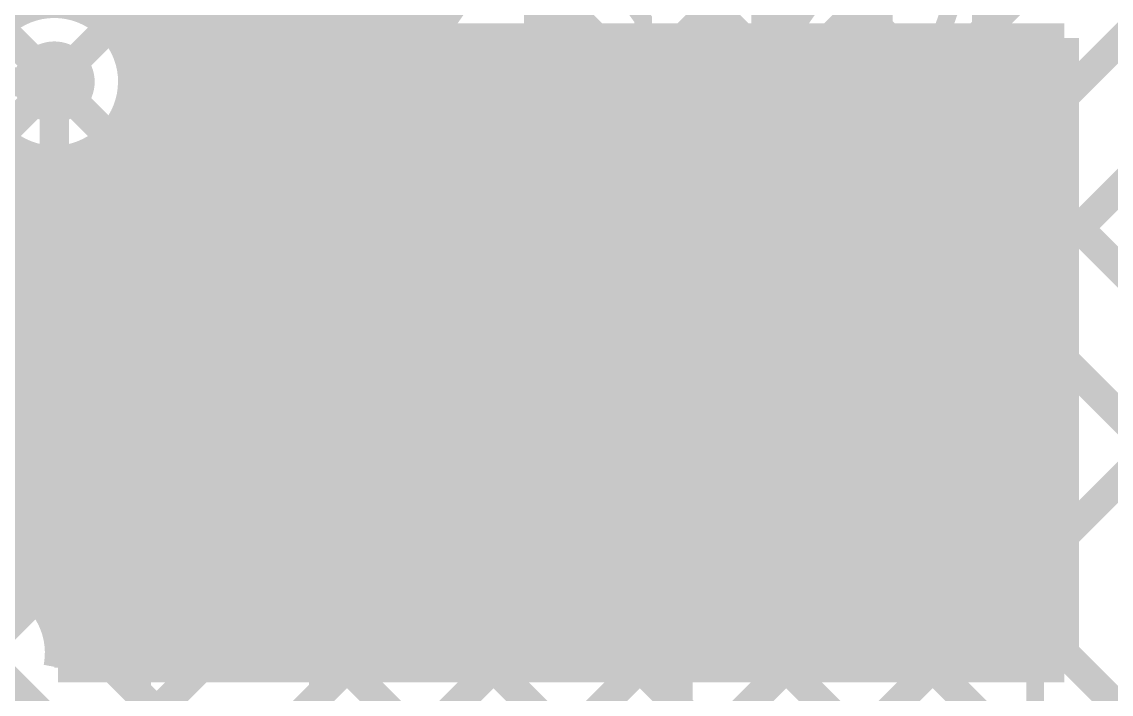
# Model space of a CAD drawing. Extents: x -5 to 112, y -62 to 71.
# Drawn here: x 7.97 to 17.42, y 29.61 to 35.45 of the extents above; entities that cross this region are included whole.
import ezdxf

# ---------------------------------------------------------------- set-up
doc = ezdxf.new("R2010")
doc.units = 0
doc.header["$MEASUREMENT"] = 0
doc.layers.get('0').update_dxf_attribs({"linetype": 'CONTINUOUS'})
for name, color, linetype in [('25-336-0_BOT', 7, 'CONTINUOUS'), ('25-336-0_DRD', 7, 'CONTINUOUS'), ('25-336-0_DRL', 2, 'CONTINUOUS'), ('25-336-0_IN1', 4, 'CONTINUOUS'), ('25-336-0_IN2', 3, 'CONTINUOUS'), ('25-336-0_SMB', 5, 'CONTINUOUS'), ('25-336-0_SMT', 10, 'CONTINUOUS'), ('25-336-0_SPT', 14, 'CONTINUOUS'), ('25-336-0_SST', 9, 'CONTINUOUS'), ('25-336-0_TOP', 12, 'CONTINUOUS'), ('THRUHOLE_TAP', 8, 'CONTINUOUS')]:
    doc.layers.add(name, color=color, linetype=linetype)

# ---------------------------------------------------------------- blocks, each defined once
blk = doc.blocks.new('ROUND_58')
at = {"const_width": 0.35052}
blk.add_lwpolyline([(-0.17526, 0, 1), (0.17526, 0, 1)], format="xyb", close=True, dxfattribs=at)
blk = doc.blocks.new('ROUND_11')
at = {"const_width": 0.35052}
blk.add_lwpolyline([(-0.17526, 0, 1), (0.17526, 0, 1)], format="xyb", close=True, dxfattribs=at)
blk = doc.blocks.new('ROUND_79')
at = {"const_width": 0.10033}
blk.add_lwpolyline([(-0.050164, 0, 1), (0.050164, 0, 1)], format="xyb", close=True, dxfattribs=at)
blk = doc.blocks.new('ROUND_81')
at = {"const_width": 0.10033}
blk.add_lwpolyline([(-0.050164, 0, 1), (0.050164, 0, 1)], format="xyb", close=True, dxfattribs=at)
blk = doc.blocks.new('ROUND_68')
at = {"const_width": 0.35052}
blk.add_lwpolyline([(-0.17526, 0, 1), (0.17526, 0, 1)], format="xyb", close=True, dxfattribs=at)
blk = doc.blocks.new('RECTANGLE_7')
blk.add_solid([(0.6477, 1.30048), (0.6477, -1.30048), (-0.6477, 1.30048), (-0.6477, -1.30048)])
blk = doc.blocks.new('RECTANGLE_13')
blk.add_solid([(0.9017, 0.508), (0.9017, -0.508), (-0.9017, 0.508), (-0.9017, -0.508)])
blk = doc.blocks.new('RECTANGLE_42')
blk.add_solid([(1.30048, 0.6477), (1.30048, -0.6477), (-1.30048, 0.6477), (-1.30048, -0.6477)])
blk = doc.blocks.new('ROUND_73')
at = {"const_width": 0.10033}
blk.add_lwpolyline([(-0.050164, 0, 1), (0.050164, 0, 1)], format="xyb", close=True, dxfattribs=at)

msp = doc.modelspace()

# ---------------------------------------------------------------- linework, layer by layer
at = {"layer": '25-336-0_BOT', "const_width": 0.254}
for points in [[(9.9822, 61.89726), (9.9822, 29.845)], [(9.7536, 61.66866), (9.7536, 29.845)], [(7.9248, 59.83986), (7.9248, 35.51936)], [(10.2108, 57.43702), (10.2108, 29.845)], [(10.4394, 57.20588), (10.4394, 29.845)], [(11.1252, 57.19064), (11.1252, 29.845)], [(10.668, 57.11698), (10.668, 29.845)], [(10.8966, 57.1119), (10.8966, 29.845)], [(9.525, 53.73116), (9.525, 29.845)], [(9.2964, 53.4289), (9.2964, 29.845)], [(8.6106, 53.35524), (8.6106, 35.50412)], [(8.8392, 53.29682), (8.8392, 35.27298)], [(9.0678, 53.31714), (9.0678, 29.845)], [(28.702, 38.1), (11.176, 38.1), (11.176, 35.306)], [(11.176, 35.433), (8.70712, 35.433)], [(17.018, 35.306), (11.176, 35.306)], [(11.3538, 35.306), (11.3538, 29.845)], [(11.5824, 35.306), (11.5824, 29.845)], [(11.811, 35.306), (11.811, 29.845)], [(12.0396, 35.306), (12.0396, 29.845)], [(12.2682, 35.306), (12.2682, 29.845)], [(12.4968, 35.306), (12.4968, 29.845)], [(12.7254, 35.306), (12.7254, 29.845)], [(12.954, 35.306), (12.954, 29.845)], [(13.1826, 35.306), (13.1826, 29.845)], [(13.4112, 35.306), (13.4112, 29.845)], [(13.6398, 35.306), (13.6398, 29.845)], [(13.8684, 35.306), (13.8684, 29.845)], [(14.097, 35.306), (14.097, 29.845)], [(14.3256, 35.306), (14.3256, 29.845)], [(14.5542, 35.306), (14.5542, 29.845)], [(14.7828, 35.306), (14.7828, 29.845)], [(15.0114, 35.306), (15.0114, 29.845)], [(15.24, 35.306), (15.24, 29.845)], [(15.4686, 35.306), (15.4686, 29.845)], [(15.6972, 35.306), (15.6972, 29.845)], [(15.9258, 35.306), (15.9258, 29.845)], [(16.1544, 35.306), (16.1544, 29.845)], [(16.383, 35.306), (16.383, 29.845)], [(16.6116, 35.306), (16.6116, 29.845)], [(16.8402, 35.306), (16.8402, 29.845)], [(17.018, 35.306), (17.018, 29.845)], [(17.018, 35.2044), (8.87476, 35.2044)], [(17.018, 34.9758), (8.93318, 34.9758)], [(7.62, 29.972), (8.255, 30.607), (8.255, 34.925)], [(17.018, 34.7472), (8.91032, 34.7472)], [(8.8392, 34.57702), (8.8392, 29.845)], [(17.018, 34.5186), (8.79856, 34.5186)], [(8.7122, 34.42208), (8.7122, 30.607)], [(17.018, 34.29), (8.7122, 34.29)], [(17.018, 34.0614), (8.7122, 34.0614)], [(17.018, 33.8328), (8.7122, 33.8328)], [(17.018, 33.6042), (8.7122, 33.6042)], [(17.018, 33.3756), (8.7122, 33.3756)], [(17.018, 33.147), (8.7122, 33.147)], [(17.018, 32.9184), (8.7122, 32.9184)], [(17.018, 32.6898), (8.7122, 32.6898)], [(17.018, 32.4612), (8.7122, 32.4612)], [(17.018, 32.2326), (8.7122, 32.2326)], [(17.018, 32.004), (8.7122, 32.004)], [(17.018, 31.7754), (8.7122, 31.7754)], [(17.018, 31.5468), (8.7122, 31.5468)], [(17.018, 31.3182), (8.7122, 31.3182)], [(17.018, 31.0896), (8.7122, 31.0896)], [(17.018, 30.861), (8.7122, 30.861)], [(17.018, 30.6324), (8.7122, 30.6324)], [(17.018, 30.4038), (8.66394, 30.4038)], [(8.6106, 30.31998), (8.6106, 29.845)], [(8.57758, 30.28442), (8.29818, 30.00502)], [(17.018, 30.1752), (8.46836, 30.1752)], [(8.382, 30.0863), (8.382, 29.845)], [(17.018, 29.9466), (8.29818, 29.9466)], [(8.30072, 29.972), (8.29991, 30.0051)], [(17.018, 29.845), (8.28802, 29.845)]]:
    msp.add_lwpolyline(points, dxfattribs=at)
for points in [[(8.255, 35.60572, 0.4142136), (7.57428, 34.925)], [(8.93572, 34.925, 0.4142136), (8.255, 35.60572)], [(8.7122, 34.42208, 0.2113087), (8.93468, 34.925)], [(8.57758, 30.28442, 0.1989124), (8.7112, 30.607)], [(8.57758, 30.28442, 0.1989124), (8.7112, 30.607)], [(8.28802, 29.845, 0.0470026), (8.29998, 29.972)]]:
    msp.add_lwpolyline(points, format="xyb", dxfattribs=at)
at = {"layer": '25-336-0_DRD', "const_width": 0.254}
for points in [[(11.43, 38.1), (8.89, 35.56)], [(11.43, 35.56), (8.89, 38.1)], [(13.97, 38.1), (11.43, 35.56)], [(13.97, 35.56), (11.43, 38.1)], [(15.24, 38.1), (12.7, 35.56)], [(15.24, 35.56), (12.7, 38.1)], [(16.51, 38.1), (13.97, 35.56)], [(16.51, 35.56), (13.97, 38.1)], [(17.78, 38.1), (15.24, 35.56)], [(19.05, 38.1), (16.51, 35.56)], [(9.525, 36.195), (6.985, 33.655)], [(9.525, 33.655), (6.985, 36.195)], [(12.7, 35.56), (10.16, 33.02)], [(12.7, 33.02), (10.16, 35.56)], [(13.97, 35.56), (11.43, 33.02)], [(13.97, 33.02), (11.43, 35.56)], [(15.24, 35.56), (12.7, 33.02)], [(15.24, 33.02), (12.7, 35.56)], [(16.51, 35.56), (13.97, 33.02)], [(16.51, 33.02), (13.97, 35.56)], [(17.78, 35.56), (15.24, 33.02)], [(17.78, 33.02), (15.24, 35.56)], [(11.43, 34.29), (8.89, 31.75)], [(11.43, 31.75), (8.89, 34.29)], [(12.7, 34.29), (10.16, 31.75)], [(12.7, 31.75), (10.16, 34.29)], [(13.97, 34.29), (11.43, 31.75)], [(13.97, 31.75), (11.43, 34.29)], [(15.24, 34.29), (12.7, 31.75)], [(15.24, 31.75), (12.7, 34.29)], [(16.51, 34.29), (13.97, 31.75)], [(16.51, 31.75), (13.97, 34.29)], [(17.78, 34.29), (15.24, 31.75)], [(17.78, 31.75), (15.24, 34.29)], [(11.43, 33.02), (8.89, 30.48)], [(11.43, 30.48), (8.89, 33.02)], [(11.43, 31.75), (8.89, 29.21)], [(11.43, 29.21), (8.89, 31.75)], [(12.7, 31.75), (10.16, 29.21)], [(12.7, 29.21), (10.16, 31.75)], [(13.97, 31.75), (11.43, 29.21)], [(13.97, 29.21), (11.43, 31.75)], [(15.24, 31.75), (12.7, 29.21)], [(15.24, 29.21), (12.7, 31.75)], [(16.51, 31.75), (13.97, 29.21)], [(16.51, 29.21), (13.97, 31.75)], [(17.78, 31.75), (15.24, 29.21)], [(17.78, 29.21), (15.24, 31.75)], [(8.89, 31.242), (6.35, 28.702)], [(8.89, 28.702), (6.35, 31.242)]]:
    msp.add_lwpolyline(points, dxfattribs=at)
at = {"layer": '25-336-0_IN1', "const_width": 0.254}
for points in [[(7.9502, 40.87114), (7.9502, 35.53206)], [(8.636, 40.5638), (8.636, 35.48888)], [(8.8646, 40.5638), (8.8646, 35.22472)], [(9.0932, 40.5638), (9.0932, 29.845)], [(9.3218, 40.5638), (9.3218, 29.845)], [(9.5504, 40.5638), (9.5504, 29.845)], [(9.779, 40.5638), (9.779, 29.845)], [(10.0076, 40.5638), (10.0076, 29.845)], [(10.2362, 40.5638), (10.2362, 29.845)], [(10.4648, 40.5638), (10.4648, 29.845)], [(10.6934, 40.5638), (10.6934, 29.845)], [(10.922, 40.5638), (10.922, 29.845)], [(11.1506, 40.5638), (11.1506, 29.845)], [(11.303, 38.227), (11.303, 35.306)], [(11.303, 35.433), (8.70712, 35.433)], [(17.018, 35.306), (11.303, 35.306)], [(11.3792, 35.306), (11.3792, 29.845)], [(11.6078, 35.306), (11.6078, 29.845)], [(11.8364, 35.306), (11.8364, 29.845)], [(12.065, 35.306), (12.065, 29.845)], [(12.2936, 35.306), (12.2936, 29.845)], [(12.5222, 35.306), (12.5222, 29.845)], [(12.7508, 35.306), (12.7508, 29.845)], [(12.9794, 35.306), (12.9794, 29.845)], [(13.208, 35.306), (13.208, 29.845)], [(13.4366, 35.306), (13.4366, 29.845)], [(13.6652, 35.306), (13.6652, 29.845)], [(13.8938, 35.306), (13.8938, 29.845)], [(14.1224, 35.306), (14.1224, 29.845)], [(14.351, 35.306), (14.351, 29.845)], [(14.5796, 35.306), (14.5796, 29.845)], [(14.8082, 35.306), (14.8082, 29.845)], [(15.0368, 35.306), (15.0368, 29.845)], [(15.2654, 35.306), (15.2654, 29.845)], [(15.494, 35.306), (15.494, 29.845)], [(15.7226, 35.306), (15.7226, 29.845)], [(15.9512, 35.306), (15.9512, 29.845)], [(16.1798, 35.306), (16.1798, 29.845)], [(16.4084, 35.306), (16.4084, 29.845)], [(16.637, 35.306), (16.637, 29.845)], [(16.8656, 35.306), (16.8656, 29.845)], [(17.018, 35.306), (17.018, 29.845)], [(17.018, 35.2044), (8.87476, 35.2044)], [(17.018, 34.9758), (8.93318, 34.9758)], [(17.018, 34.7472), (8.91032, 34.7472)], [(8.8646, 34.62274), (8.8646, 29.845)], [(17.018, 34.5186), (8.79856, 34.5186)], [(8.01116, 34.29), (-3.937, 34.29)], [(7.9502, 34.31794), (7.9502, 30.56636)], [(17.018, 34.29), (8.4963, 34.29)], [(8.636, 34.36112), (8.636, 29.845)], [(8.1788, 34.24936), (8.1788, 30.35808)], [(8.4074, 34.26206), (8.4074, 29.845)], [(17.018, 34.0614), (-3.937, 34.0614)], [(17.018, 33.8328), (-3.937, 33.8328)], [(17.018, 33.6042), (-3.937, 33.6042)], [(17.018, 33.3756), (-3.937, 33.3756)], [(17.018, 33.147), (-3.937, 33.147)], [(17.018, 32.9184), (-3.937, 32.9184)], [(17.018, 32.6898), (-3.937, 32.6898)], [(17.018, 32.4612), (-3.937, 32.4612)], [(17.018, 32.2326), (-3.937, 32.2326)], [(17.018, 32.004), (-3.937, 32.004)], [(17.018, 31.7754), (-3.937, 31.7754)], [(17.018, 31.5468), (-3.937, 31.5468)], [(17.018, 31.3182), (-3.937, 31.3182)], [(17.018, 31.0896), (-3.937, 31.0896)], [(17.018, 30.861), (-3.937, 30.861)], [(17.018, 30.6324), (7.78002, 30.6324)], [(17.018, 30.4038), (8.14578, 30.4038)], [(17.018, 30.1752), (8.2677, 30.1752)], [(17.018, 29.9466), (8.29818, 29.9466)], [(17.018, 29.845), (8.28802, 29.845)]]:
    msp.add_lwpolyline(points, dxfattribs=at)
for points in [[(8.255, 35.60572, 0.4142136), (7.57428, 34.925)], [(8.93572, 34.925, 0.4142136), (8.255, 35.60572)], [(7.57428, 34.925, 0.4142136), (8.255, 34.24428)], [(8.255, 34.24428, 0.4142136), (8.93572, 34.925)], [(8.30072, 29.972, 0.4142136), (7.62, 30.65272)], [(8.28802, 29.845, 0.0470026), (8.29998, 29.972)]]:
    msp.add_lwpolyline(points, format="xyb", dxfattribs=at)
at = {"layer": '25-336-0_IN2', "const_width": 0.254}
for points in [[(7.9502, 69.85), (7.9502, 35.53206)], [(9.779, 63.91148), (9.779, 29.845)], [(10.0076, 63.69812), (10.0076, 29.845)], [(10.2362, 57.39638), (10.2362, 29.845)], [(10.4648, 57.19064), (10.4648, 29.845)], [(11.1506, 57.20588), (11.1506, 29.845)], [(10.6934, 57.1119), (10.6934, 29.845)], [(10.922, 57.11698), (10.922, 29.845)], [(9.5504, 53.81244), (9.5504, 29.845)], [(9.3218, 53.44922), (9.3218, 29.845)], [(8.636, 53.34508), (8.636, 35.48888)], [(8.8646, 53.29428), (8.8646, 35.22472)], [(9.0932, 53.32476), (9.0932, 29.845)], [(11.303, 38.227), (11.303, 35.306)], [(11.303, 35.433), (8.70712, 35.433)], [(17.018, 35.306), (11.303, 35.306)], [(11.3792, 35.306), (11.3792, 29.845)], [(11.6078, 35.306), (11.6078, 29.845)], [(11.8364, 35.306), (11.8364, 29.845)], [(12.065, 35.306), (12.065, 29.845)], [(12.2936, 35.306), (12.2936, 29.845)], [(12.5222, 35.306), (12.5222, 29.845)], [(12.7508, 35.306), (12.7508, 29.845)], [(12.9794, 35.306), (12.9794, 29.845)], [(13.208, 35.306), (13.208, 29.845)], [(13.4366, 35.306), (13.4366, 29.845)], [(13.6652, 35.306), (13.6652, 29.845)], [(13.8938, 35.306), (13.8938, 29.845)], [(14.1224, 35.306), (14.1224, 29.845)], [(14.351, 35.306), (14.351, 29.845)], [(14.5796, 35.306), (14.5796, 29.845)], [(14.8082, 35.306), (14.8082, 29.845)], [(15.0368, 35.306), (15.0368, 29.845)], [(15.2654, 35.306), (15.2654, 29.845)], [(15.494, 35.306), (15.494, 29.845)], [(15.7226, 35.306), (15.7226, 29.845)], [(15.9512, 35.306), (15.9512, 29.845)], [(16.1798, 35.306), (16.1798, 29.845)], [(16.4084, 35.306), (16.4084, 29.845)], [(16.637, 35.306), (16.637, 29.845)], [(16.8656, 35.306), (16.8656, 29.845)], [(17.018, 35.306), (17.018, 29.845)], [(17.018, 35.2044), (8.87476, 35.2044)], [(17.018, 34.9758), (8.93318, 34.9758)], [(17.018, 34.7472), (8.91032, 34.7472)], [(8.8646, 34.62274), (8.8646, 29.845)], [(17.018, 34.5186), (8.79856, 34.5186)], [(8.01116, 34.29), (-3.937, 34.29)], [(7.9502, 34.31794), (7.9502, 30.56636)], [(17.018, 34.29), (8.4963, 34.29)], [(8.636, 34.36112), (8.636, 29.845)], [(8.1788, 34.24936), (8.1788, 30.35808)], [(8.4074, 34.26206), (8.4074, 29.845)], [(17.018, 34.0614), (-3.937, 34.0614)], [(17.018, 33.8328), (-3.937, 33.8328)], [(17.018, 33.6042), (-3.937, 33.6042)], [(17.018, 33.3756), (-3.937, 33.3756)], [(17.018, 33.147), (-3.937, 33.147)], [(17.018, 32.9184), (-3.937, 32.9184)], [(17.018, 32.6898), (-3.937, 32.6898)], [(17.018, 32.4612), (-3.937, 32.4612)], [(17.018, 32.2326), (-3.937, 32.2326)], [(17.018, 32.004), (-3.937, 32.004)], [(17.018, 31.7754), (-3.937, 31.7754)], [(17.018, 31.5468), (-3.937, 31.5468)], [(17.018, 31.3182), (-3.937, 31.3182)], [(17.018, 31.0896), (-3.937, 31.0896)], [(17.018, 30.861), (-3.937, 30.861)], [(17.018, 30.6324), (7.78002, 30.6324)], [(17.018, 30.4038), (8.14578, 30.4038)], [(17.018, 30.1752), (8.2677, 30.1752)], [(17.018, 29.9466), (8.29818, 29.9466)], [(17.018, 29.845), (8.28802, 29.845)]]:
    msp.add_lwpolyline(points, dxfattribs=at)
for points in [[(8.255, 35.60572, 0.4142136), (7.57428, 34.925)], [(8.93572, 34.925, 0.4142136), (8.255, 35.60572)], [(7.57428, 34.925, 0.4142136), (8.255, 34.24428)], [(8.255, 34.24428, 0.4142136), (8.93572, 34.925)], [(8.30072, 29.972, 0.4142136), (7.62, 30.65272)], [(8.28802, 29.845, 0.0470026), (8.29998, 29.972)]]:
    msp.add_lwpolyline(points, format="xyb", dxfattribs=at)
at = {"layer": '25-336-0_SMB', "const_width": 0.254}
for points in [[(9.2456, 51.816), (9.2456, 30.353)], [(9.4742, 51.816), (9.4742, 30.353)], [(9.7028, 51.816), (9.7028, 30.353)], [(9.9314, 51.816), (9.9314, 30.353)], [(10.16, 51.816), (10.16, 30.353)], [(10.3886, 51.816), (10.3886, 30.353)], [(10.6172, 51.816), (10.6172, 30.353)], [(10.8458, 51.816), (10.8458, 30.353)], [(10.922, 51.816), (10.922, 34.798)], [(9.144, 35.941), (9.144, 30.353)], [(10.922, 35.4584), (9.144, 35.4584)], [(10.922, 35.2298), (9.144, 35.2298)], [(10.922, 35.0012), (9.144, 35.0012)], [(16.764, 34.798), (16.764, 30.353), (9.144, 30.353)], [(16.764, 34.7726), (9.144, 34.7726)], [(16.764, 34.798), (10.922, 34.798)], [(11.0744, 34.798), (11.0744, 30.353)], [(11.303, 34.798), (11.303, 30.353)], [(11.5316, 34.798), (11.5316, 30.353)], [(11.7602, 34.798), (11.7602, 30.353)], [(11.9888, 34.798), (11.9888, 30.353)], [(12.2174, 34.798), (12.2174, 30.353)], [(12.446, 34.798), (12.446, 30.353)], [(12.6746, 34.798), (12.6746, 30.353)], [(12.9032, 34.798), (12.9032, 30.353)], [(13.1318, 34.798), (13.1318, 30.353)], [(13.3604, 34.798), (13.3604, 30.353)], [(13.589, 34.798), (13.589, 30.353)], [(13.8176, 34.798), (13.8176, 30.353)], [(14.0462, 34.798), (14.0462, 30.353)], [(14.2748, 34.798), (14.2748, 30.353)], [(14.5034, 34.798), (14.5034, 30.353)], [(14.732, 34.798), (14.732, 30.353)], [(14.9606, 34.798), (14.9606, 30.353)], [(15.1892, 34.798), (15.1892, 30.353)], [(15.4178, 34.798), (15.4178, 30.353)], [(15.6464, 34.798), (15.6464, 30.353)], [(15.875, 34.798), (15.875, 30.353)], [(16.1036, 34.798), (16.1036, 30.353)], [(16.3322, 34.798), (16.3322, 30.353)], [(16.5608, 34.798), (16.5608, 30.353)], [(16.764, 34.544), (9.144, 34.544)], [(16.764, 34.3154), (9.144, 34.3154)], [(16.764, 34.0868), (9.144, 34.0868)], [(16.764, 33.8582), (9.144, 33.8582)], [(16.764, 33.6296), (9.144, 33.6296)], [(16.764, 33.401), (9.144, 33.401)], [(16.764, 33.1724), (9.144, 33.1724)], [(16.764, 32.9438), (9.144, 32.9438)], [(16.764, 32.7152), (9.144, 32.7152)], [(16.764, 32.4866), (9.144, 32.4866)], [(16.764, 32.258), (9.144, 32.258)], [(16.764, 32.0294), (9.144, 32.0294)], [(16.764, 31.8008), (9.144, 31.8008)], [(16.764, 31.5722), (9.144, 31.5722)], [(16.764, 31.3436), (9.144, 31.3436)], [(16.764, 31.115), (9.144, 31.115)], [(16.764, 30.8864), (9.144, 30.8864)], [(16.764, 30.6578), (9.144, 30.6578)], [(16.764, 30.4292), (9.144, 30.4292)]]:
    msp.add_lwpolyline(points, dxfattribs=at)
at = {"layer": '25-336-0_SMT', "const_width": 0.254}
for points in [[(9.525, 37.084), (9.525, 30.226)], [(9.6266, 37.084), (9.6266, 30.226)], [(9.8552, 37.084), (9.8552, 30.226)], [(10.0838, 37.084), (10.0838, 30.226)], [(10.3124, 37.084), (10.3124, 30.226)], [(10.541, 37.084), (10.541, 30.226)], [(10.7696, 37.084), (10.7696, 30.226)], [(10.9982, 37.084), (10.9982, 30.226)], [(11.049, 37.084), (11.049, 34.798)], [(11.049, 35.3568), (9.525, 35.3568)], [(11.049, 35.1282), (9.525, 35.1282)], [(11.049, 34.8996), (9.525, 34.8996)], [(16.764, 34.798), (16.764, 30.226), (9.525, 30.226)], [(16.764, 34.798), (11.049, 34.798)], [(11.2268, 34.798), (11.2268, 30.226)], [(11.4554, 34.798), (11.4554, 30.226)], [(11.684, 34.798), (11.684, 30.226)], [(11.9126, 34.798), (11.9126, 30.226)], [(12.1412, 34.798), (12.1412, 30.226)], [(12.3698, 34.798), (12.3698, 30.226)], [(12.5984, 34.798), (12.5984, 30.226)], [(12.827, 34.798), (12.827, 30.226)], [(13.0556, 34.798), (13.0556, 30.226)], [(13.2842, 34.798), (13.2842, 30.226)], [(13.5128, 34.798), (13.5128, 30.226)], [(13.7414, 34.798), (13.7414, 30.226)], [(13.97, 34.798), (13.97, 30.226)], [(14.1986, 34.798), (14.1986, 30.226)], [(14.4272, 34.798), (14.4272, 30.226)], [(14.6558, 34.798), (14.6558, 30.226)], [(14.8844, 34.798), (14.8844, 30.226)], [(15.113, 34.798), (15.113, 30.226)], [(15.3416, 34.798), (15.3416, 30.226)], [(15.5702, 34.798), (15.5702, 30.226)], [(15.7988, 34.798), (15.7988, 30.226)], [(16.0274, 34.798), (16.0274, 30.226)], [(16.256, 34.798), (16.256, 30.226)], [(16.4846, 34.798), (16.4846, 30.226)], [(16.7132, 34.798), (16.7132, 30.226)], [(16.764, 34.671), (9.525, 34.671)], [(16.764, 34.4424), (9.525, 34.4424)], [(16.764, 34.2138), (9.525, 34.2138)], [(16.764, 33.9852), (9.525, 33.9852)], [(16.764, 33.7566), (9.525, 33.7566)], [(16.764, 33.528), (9.525, 33.528)], [(16.764, 33.2994), (9.525, 33.2994)], [(16.764, 33.0708), (9.525, 33.0708)], [(16.764, 32.8422), (9.525, 32.8422)], [(16.764, 32.6136), (9.525, 32.6136)], [(16.764, 32.385), (9.525, 32.385)], [(16.764, 32.1564), (9.525, 32.1564)], [(16.764, 31.9278), (9.525, 31.9278)], [(16.764, 31.6992), (9.525, 31.6992)], [(16.764, 31.4706), (9.525, 31.4706)], [(16.764, 31.242), (9.525, 31.242)], [(16.764, 31.0134), (9.525, 31.0134)], [(16.764, 30.7848), (9.525, 30.7848)], [(16.764, 30.5562), (9.525, 30.5562)], [(16.764, 30.3276), (9.525, 30.3276)]]:
    msp.add_lwpolyline(points, dxfattribs=at)
at = {"layer": '25-336-0_SST', "const_width": 0.1524}
for points in [[(10.795, 33.782), (10.795, 36.449), (5.715, 36.449), (5.715, 33.401), (10.795, 33.401), (10.795, 33.782)], [(12.40536, 34.96056), (12.40536, 35.97656), (12.28598, 35.80638)], [(15.45336, 34.96056), (15.45336, 35.97656), (15.33398, 35.80638)], [(11.33094, 35.46856), (11.68654, 35.46856), (11.80338, 35.6362), (11.80338, 35.80638), (11.68654, 35.97656), (11.33094, 35.97656), (11.33094, 34.96056)], [(12.88796, 35.1282), (12.94638, 34.96056), (13.30198, 34.96056), (13.36294, 35.1282), (13.36294, 35.46856), (13.24356, 35.6362), (12.88796, 35.6362), (12.88796, 35.97656), (13.36294, 35.97656)], [(14.37894, 35.46856), (14.73454, 35.46856), (14.85138, 35.6362), (14.85138, 35.80638), (14.73454, 35.97656), (14.37894, 35.97656), (14.37894, 34.96056)], [(16.41094, 35.29838), (15.93596, 35.29838), (16.17218, 35.97656), (16.29156, 35.97656), (16.29156, 34.96056)], [(11.62558, 35.46856), (11.80338, 34.96056)], [(14.67358, 35.46856), (14.85138, 34.96056)], [(12.52474, 34.96056), (12.28598, 34.96056)], [(15.57274, 34.96056), (15.33398, 34.96056)], [(6.223, 33.147), (9.017, 33.147), (9.017, 27.813), (6.223, 27.813), (6.223, 33.147)], [(13.589, 32.9057), (10.541, 32.9057), (10.541, 25.4127), (13.589, 25.4127), (13.589, 32.9057)], [(16.764, 32.9057), (13.716, 32.9057), (13.716, 25.4127), (16.764, 25.4127), (16.764, 32.9057)]]:
    msp.add_lwpolyline(points, dxfattribs=at)
at = {"layer": '25-336-0_TOP', "const_width": 0.254}
for points in [[(9.0932, 37.8333), (9.0932, 30.15996)], [(9.3218, 37.6682), (9.3218, 29.93136)], [(9.5504, 37.58692), (9.5504, 29.845)], [(9.779, 37.5793), (9.779, 29.845)], [(10.0076, 37.5793), (10.0076, 29.845)], [(10.2362, 37.5793), (10.2362, 29.845)], [(10.4648, 37.5793), (10.4648, 29.845)], [(10.6934, 37.5793), (10.6934, 29.845)], [(10.922, 37.5793), (10.922, 29.845)], [(11.1506, 37.5793), (11.1506, 29.845)], [(11.303, 37.5793), (11.303, 35.179)], [(8.636, 36.6522), (8.636, 35.48888)], [(8.8646, 36.6522), (8.8646, 35.22472)], [(7.9502, 36.2585), (7.9502, 35.53206)], [(11.303, 35.3822), (8.75792, 35.3822)], [(17.018, 35.1536), (8.89508, 35.1536)], [(17.018, 35.179), (11.303, 35.179)], [(11.3792, 35.179), (11.3792, 29.845)], [(11.6078, 35.179), (11.6078, 29.845)], [(11.8364, 35.179), (11.8364, 29.845)], [(12.065, 35.179), (12.065, 29.845)], [(12.2936, 35.179), (12.2936, 29.845)], [(12.5222, 35.179), (12.5222, 29.845)], [(12.7508, 35.179), (12.7508, 29.845)], [(12.9794, 35.179), (12.9794, 29.845)], [(13.208, 35.179), (13.208, 29.845)], [(13.4366, 35.179), (13.4366, 29.845)], [(13.6652, 35.179), (13.6652, 29.845)], [(13.8938, 35.179), (13.8938, 29.845)], [(14.1224, 35.179), (14.1224, 29.845)], [(14.351, 35.179), (14.351, 29.845)], [(14.5796, 35.179), (14.5796, 29.845)], [(14.8082, 35.179), (14.8082, 29.845)], [(15.0368, 35.179), (15.0368, 29.845)], [(15.2654, 35.179), (15.2654, 29.845)], [(15.494, 35.179), (15.494, 29.845)], [(15.7226, 35.179), (15.7226, 29.845)], [(15.9512, 35.179), (15.9512, 29.845)], [(16.1798, 35.179), (16.1798, 29.845)], [(16.4084, 35.179), (16.4084, 29.845)], [(16.637, 35.179), (16.637, 29.845)], [(16.8656, 35.179), (16.8656, 29.845)], [(17.018, 35.179), (17.018, 29.845)], [(8.255, 34.925), (6.604, 34.925)], [(17.018, 34.925), (8.93572, 34.925)], [(17.018, 34.6964), (8.89508, 34.6964)], [(4.00558, 34.5694), (4.00558, 34.35858), (3.175, 33.528), (3.175, 31.369), (3.429, 31.115), (7.493, 31.115), (10.287, 28.321), (11.557, 28.321), (12.065, 27.813), (12.065, 26.71064)], [(8.8646, 34.62274), (8.8646, 30.38856)], [(17.018, 34.4678), (8.75792, 34.4678)], [(7.9502, 34.31794), (7.9502, 32.9946)], [(8.636, 34.36112), (8.636, 32.9946)], [(17.018, 34.2392), (7.5819, 34.2392)], [(8.1788, 34.24936), (8.1788, 32.9946)], [(8.4074, 34.26206), (8.4074, 32.9946)], [(17.018, 34.0106), (7.5819, 34.0106)], [(17.018, 33.782), (7.5819, 33.782)], [(17.018, 33.5534), (7.5819, 33.5534)], [(17.018, 33.3248), (7.5819, 33.3248)], [(17.018, 33.0962), (6.53796, 33.0962)], [(8.8519, 32.9946), (6.63956, 32.9946)], [(8.8519, 32.9946), (8.8519, 31.3182)], [(17.018, 32.8676), (8.8519, 32.8676)], [(17.018, 32.639), (8.8519, 32.639)], [(17.018, 32.4104), (8.8519, 32.4104)], [(17.018, 32.1818), (8.8519, 32.1818)], [(17.018, 31.9532), (8.8519, 31.9532)], [(17.018, 31.7246), (8.8519, 31.7246)], [(17.018, 31.496), (8.8519, 31.496)], [(8.8519, 31.3182), (7.93496, 31.3182)], [(7.93496, 31.3182), (9.40816, 29.845)], [(17.018, 31.2674), (7.98576, 31.2674)], [(8.1788, 31.3182), (8.1788, 31.07436)], [(8.4074, 31.3182), (8.4074, 30.84576)], [(8.636, 31.3182), (8.636, 30.61716)], [(17.018, 31.0388), (8.21436, 31.0388)], [(17.018, 30.8102), (8.44296, 30.8102)], [(17.018, 30.5816), (8.67156, 30.5816)], [(17.018, 30.353), (8.90016, 30.353)], [(17.018, 30.1244), (9.12876, 30.1244)], [(17.018, 29.8958), (9.35736, 29.8958)], [(17.018, 29.845), (9.40816, 29.845)]]:
    msp.add_lwpolyline(points, dxfattribs=at)
for points in [[(8.255, 35.60572, 0.2113092), (7.75131, 35.3829)], [(8.93572, 34.925, 0.4142136), (8.255, 35.60572)], [(8.255, 34.24428, 0.4142136), (8.93572, 34.925)], [(7.75208, 34.4678, 0.2113087), (8.255, 34.24532)]]:
    msp.add_lwpolyline(points, format="xyb", dxfattribs=at)

# ---------------------------------------------------------------- block references
at = {"layer": '25-336-0_BOT'}
for name, p in [('ROUND_11', (8.255, 34.925)), ('ROUND_58', (11.43, 34.29)), ('ROUND_58', (12.7, 34.29)), ('ROUND_58', (13.97, 34.29)), ('ROUND_58', (15.24, 34.29)), ('ROUND_58', (16.51, 34.29)), ('ROUND_58', (10.16, 33.02)), ('ROUND_58', (11.43, 33.02)), ('ROUND_58', (12.7, 33.02)), ('ROUND_58', (13.97, 33.02)), ('ROUND_58', (15.24, 33.02)), ('ROUND_58', (16.51, 33.02)), ('ROUND_58', (10.16, 31.75)), ('ROUND_58', (10.16, 30.48)), ('ROUND_58', (11.43, 30.48)), ('ROUND_58', (12.7, 30.48)), ('ROUND_58', (13.97, 30.48)), ('ROUND_58', (15.24, 30.48)), ('ROUND_58', (16.51, 30.48))]:
    msp.add_blockref(name, p, dxfattribs=at)
at = {"layer": '25-336-0_DRL'}
for name, p in [('ROUND_81', (8.255, 34.925)), ('ROUND_79', (11.43, 34.29)), ('ROUND_79', (12.7, 34.29)), ('ROUND_79', (13.97, 34.29)), ('ROUND_79', (15.24, 34.29)), ('ROUND_79', (16.51, 34.29)), ('ROUND_79', (10.16, 33.02)), ('ROUND_79', (11.43, 33.02)), ('ROUND_79', (12.7, 33.02)), ('ROUND_79', (13.97, 33.02)), ('ROUND_79', (15.24, 33.02)), ('ROUND_79', (16.51, 33.02)), ('ROUND_79', (10.16, 31.75)), ('ROUND_79', (10.16, 30.48)), ('ROUND_79', (11.43, 30.48)), ('ROUND_79', (12.7, 30.48)), ('ROUND_79', (13.97, 30.48)), ('ROUND_79', (15.24, 30.48)), ('ROUND_79', (16.51, 30.48))]:
    msp.add_blockref(name, p, dxfattribs=at)
at = {"layer": '25-336-0_IN1'}
for name, p in [('ROUND_68', (8.255, 34.925)), ('ROUND_58', (11.43, 34.29)), ('ROUND_58', (12.7, 34.29)), ('ROUND_58', (13.97, 34.29)), ('ROUND_58', (15.24, 34.29)), ('ROUND_58', (16.51, 34.29)), ('ROUND_58', (10.16, 33.02)), ('ROUND_58', (11.43, 33.02)), ('ROUND_58', (12.7, 33.02)), ('ROUND_58', (13.97, 33.02)), ('ROUND_58', (15.24, 33.02)), ('ROUND_58', (16.51, 33.02)), ('ROUND_58', (10.16, 31.75)), ('ROUND_58', (10.16, 30.48)), ('ROUND_58', (11.43, 30.48)), ('ROUND_58', (12.7, 30.48)), ('ROUND_58', (13.97, 30.48)), ('ROUND_58', (15.24, 30.48)), ('ROUND_58', (16.51, 30.48))]:
    msp.add_blockref(name, p, dxfattribs=at)
at = {"layer": '25-336-0_IN2'}
for name, p in [('ROUND_68', (8.255, 34.925)), ('ROUND_58', (11.43, 34.29)), ('ROUND_58', (12.7, 34.29)), ('ROUND_58', (13.97, 34.29)), ('ROUND_58', (15.24, 34.29)), ('ROUND_58', (16.51, 34.29)), ('ROUND_58', (10.16, 33.02)), ('ROUND_58', (11.43, 33.02)), ('ROUND_58', (12.7, 33.02)), ('ROUND_58', (13.97, 33.02)), ('ROUND_58', (15.24, 33.02)), ('ROUND_58', (16.51, 33.02)), ('ROUND_58', (10.16, 31.75)), ('ROUND_58', (10.16, 30.48)), ('ROUND_58', (11.43, 30.48)), ('ROUND_58', (12.7, 30.48)), ('ROUND_58', (13.97, 30.48)), ('ROUND_58', (15.24, 30.48)), ('ROUND_58', (16.51, 30.48))]:
    msp.add_blockref(name, p, dxfattribs=at)
at = {"layer": '25-336-0_SMT'}
for name, p in [('RECTANGLE_7', (9.906, 34.925)), ('RECTANGLE_13', (7.62, 32.1564)), ('RECTANGLE_42', (12.065, 31.70936)), ('RECTANGLE_42', (15.24, 31.70936))]:
    msp.add_blockref(name, p, dxfattribs=at)
at = {"layer": '25-336-0_SPT'}
for name, p in [('RECTANGLE_7', (9.906, 34.925)), ('RECTANGLE_13', (7.62, 32.1564)), ('RECTANGLE_42', (12.065, 31.70936)), ('RECTANGLE_42', (15.24, 31.70936))]:
    msp.add_blockref(name, p, dxfattribs=at)
at = {"layer": '25-336-0_TOP'}
for name, p in [('RECTANGLE_7', (9.906, 34.925)), ('ROUND_11', (8.255, 34.925)), ('ROUND_58', (11.43, 34.29)), ('ROUND_58', (12.7, 34.29)), ('ROUND_58', (13.97, 34.29)), ('ROUND_58', (15.24, 34.29)), ('ROUND_58', (16.51, 34.29)), ('ROUND_58', (10.16, 33.02)), ('ROUND_58', (11.43, 33.02)), ('ROUND_58', (12.7, 33.02)), ('ROUND_58', (13.97, 33.02)), ('ROUND_58', (15.24, 33.02)), ('ROUND_58', (16.51, 33.02)), ('RECTANGLE_13', (7.62, 32.1564)), ('RECTANGLE_42', (12.065, 31.70936)), ('RECTANGLE_42', (15.24, 31.70936)), ('ROUND_58', (10.16, 31.75)), ('ROUND_58', (10.16, 30.48)), ('ROUND_58', (11.43, 30.48)), ('ROUND_58', (12.7, 30.48)), ('ROUND_58', (13.97, 30.48)), ('ROUND_58', (15.24, 30.48)), ('ROUND_58', (16.51, 30.48))]:
    msp.add_blockref(name, p, dxfattribs=at)
at = {"layer": 'THRUHOLE_TAP'}
for p in [(8.255, 34.925), (11.43, 34.29), (12.7, 34.29), (13.97, 34.29), (15.24, 34.29), (16.51, 34.29), (10.16, 33.02), (11.43, 33.02), (12.7, 33.02), (13.97, 33.02), (15.24, 33.02), (16.51, 33.02), (10.16, 31.75), (10.16, 30.48), (11.43, 30.48), (12.7, 30.48), (13.97, 30.48), (15.24, 30.48), (16.51, 30.48)]:
    msp.add_blockref('ROUND_73', p, dxfattribs=at)

doc.saveas('drawing.dxf')
